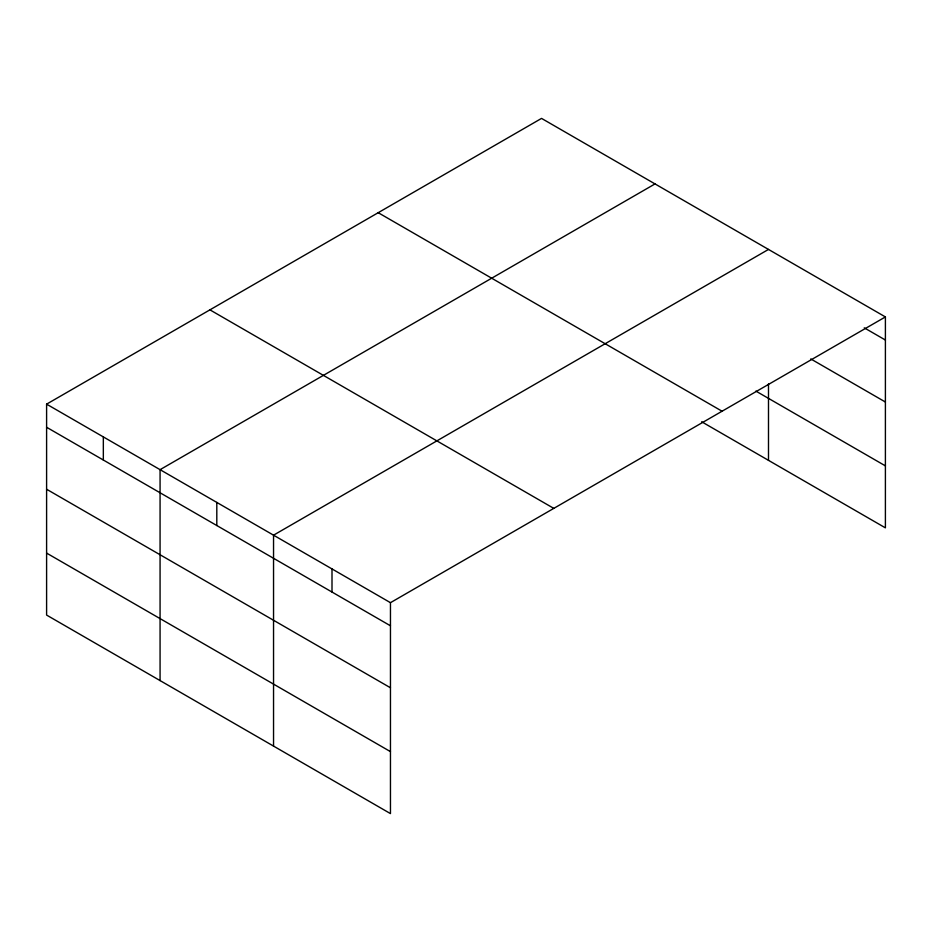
<?xml version="1.0" encoding="UTF-8"?>
<svg xmlns="http://www.w3.org/2000/svg" width="932" height="932" viewBox="0 0 932 932"><rect width="100%" height="100%" fill="white"/><g stroke="black" fill="none" stroke-linecap="round" stroke-linejoin="round"><path stroke-width="1.4" d="M885.4 316.927L541.539 118.399L46.6 404.15L46.6 615.073L390.461 813.601L390.461 602.678L885.4 316.927L885.4 527.85L701.668 421.765M655.01 183.919L160.071 469.67L160.071 680.581M768.492 249.427L273.542 535.178L273.542 746.101M864.255 327.831L885.4 340.04M810.77 358.925L885.4 402.018M755.875 391.091L885.4 465.872M378.206 212.694L722.067 411.222M209.933 309.855L553.794 508.383M46.6 404.15L390.461 602.678M46.6 427.264L390.461 625.791M46.6 489.242L390.461 687.769M46.6 553.095L390.461 751.623M768.492 383.856L768.492 460.35M332.002 568.928L332.002 592.041M216.806 502.418L216.806 525.532M103.336 436.91L103.336 460.024"/></g></svg>
